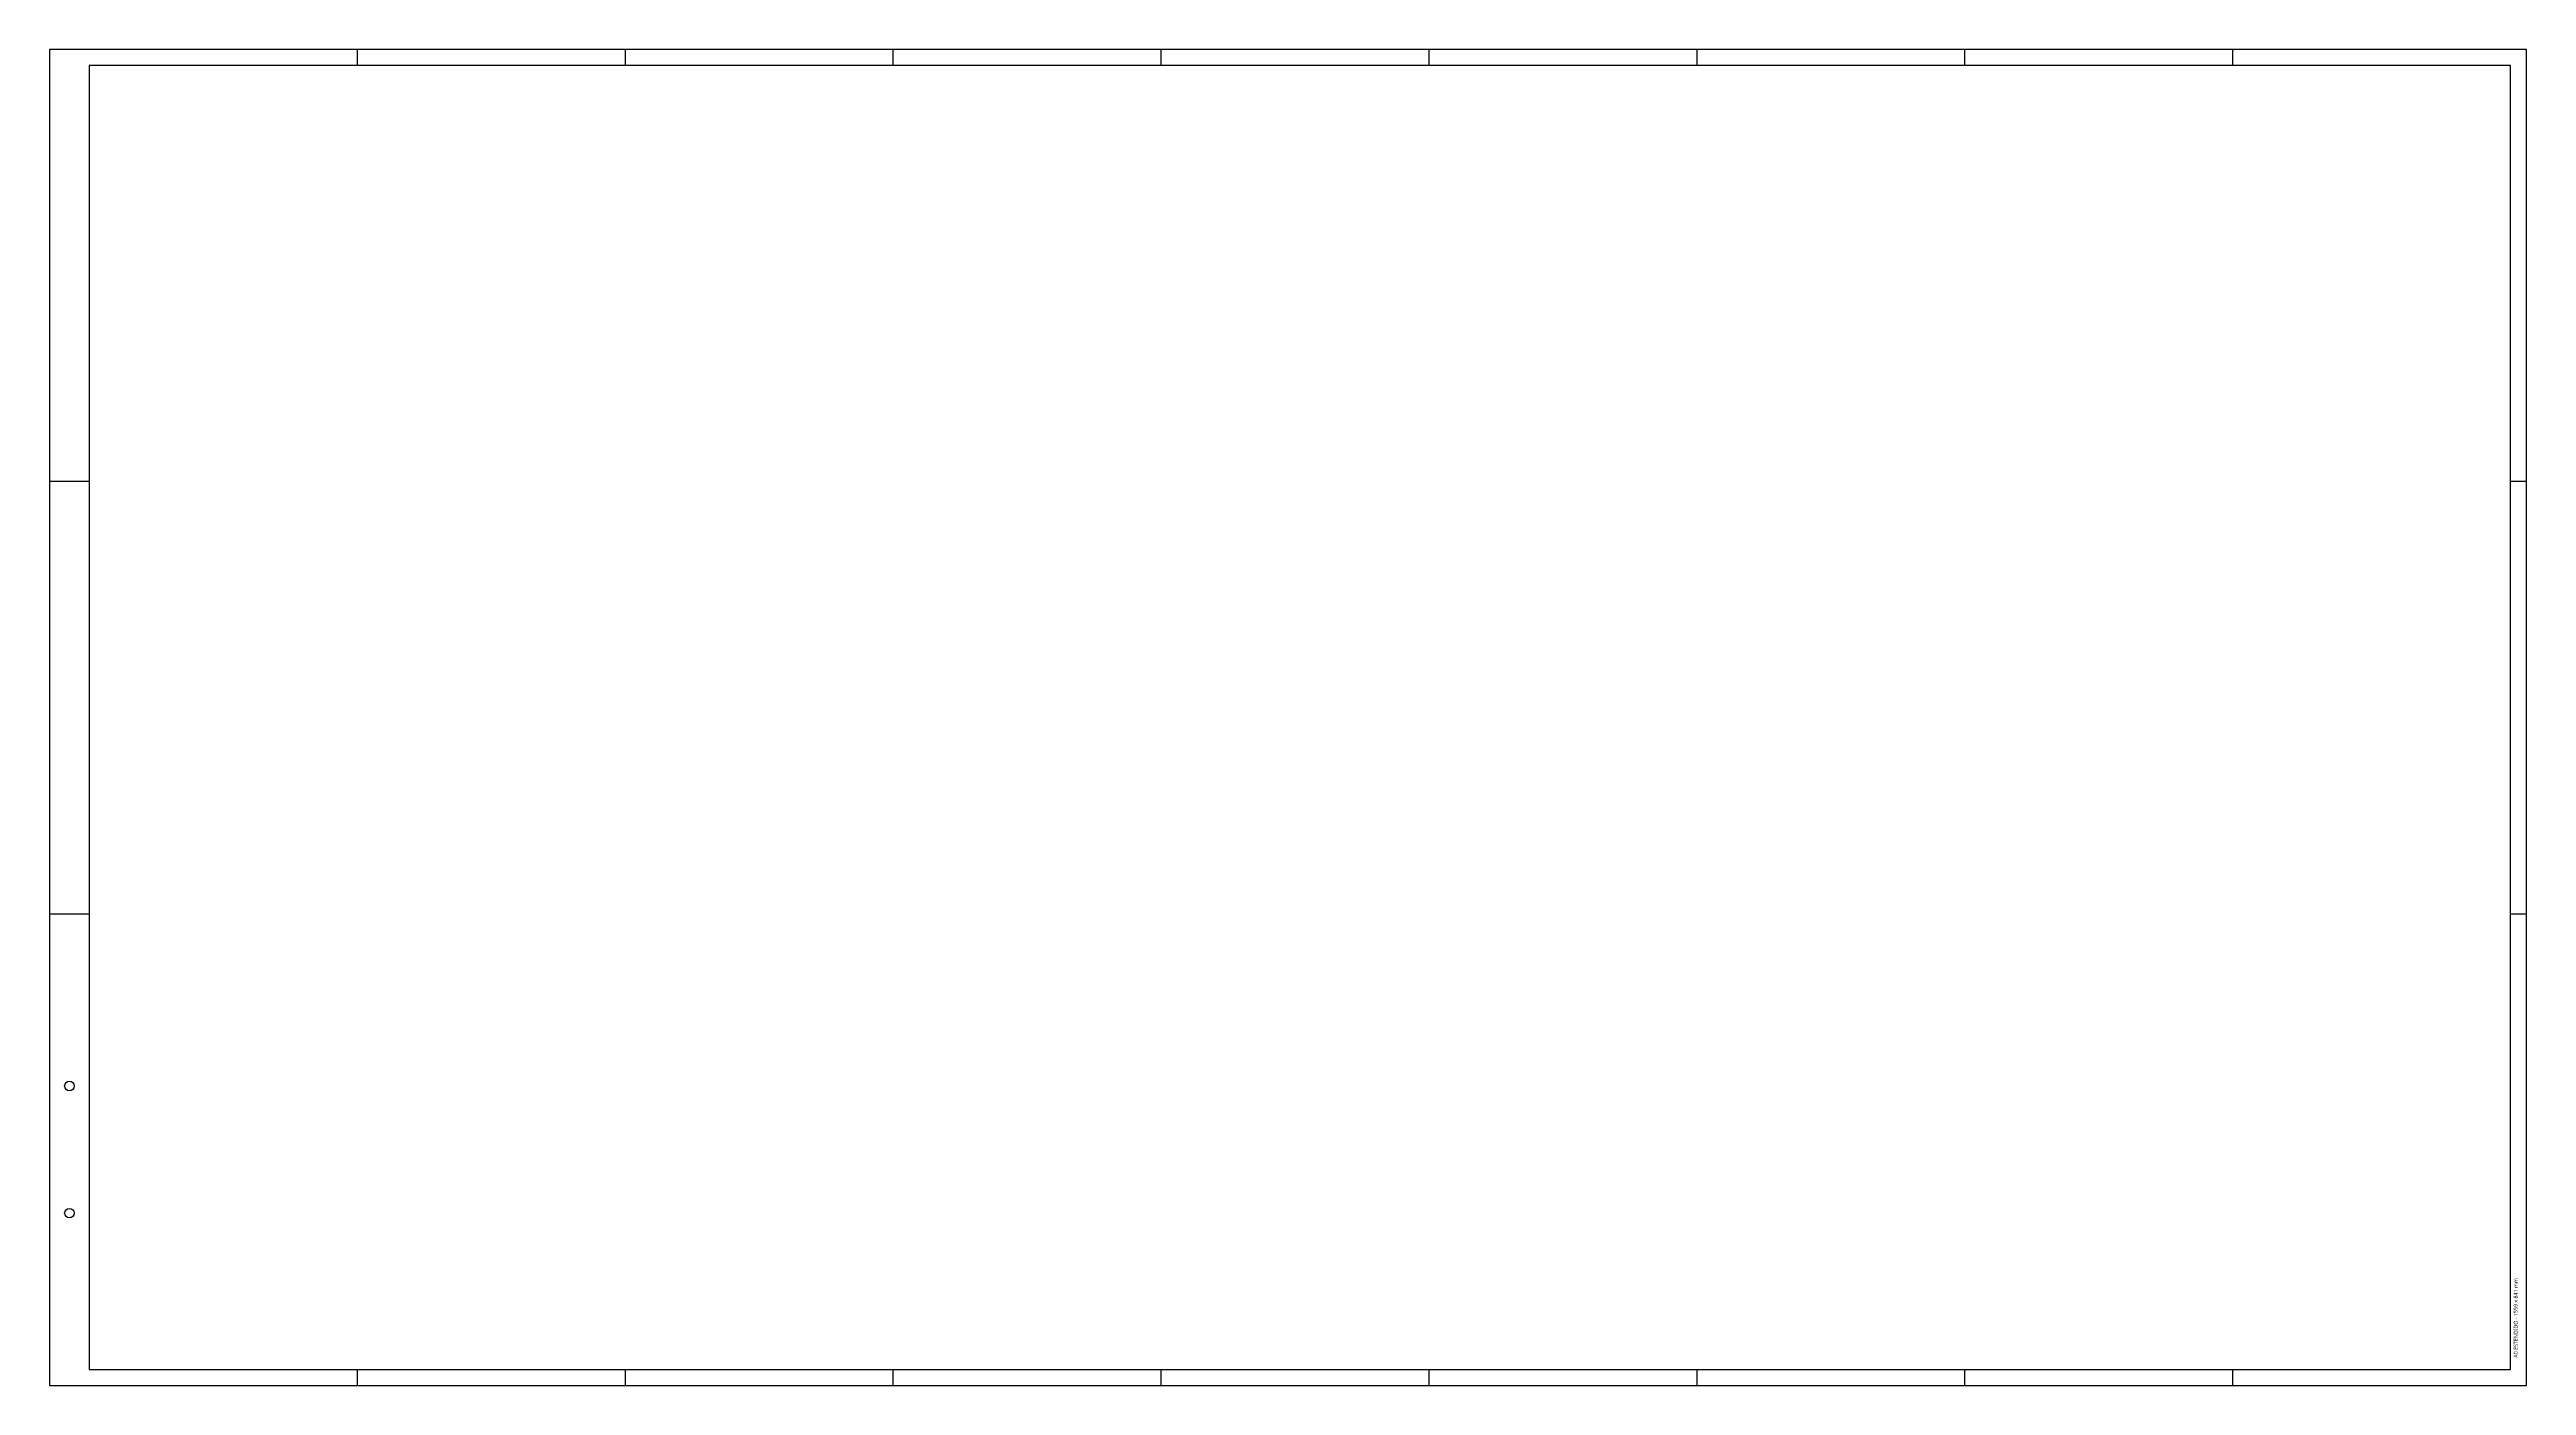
# Model space of a CAD drawing. Header units: centimetres. Extents: x -156 to 0, y 0 to 84.
import ezdxf
from ezdxf.enums import TextEntityAlignment as Align

# ---------------------------------------------------------------- set-up
doc = ezdxf.new("R2010")
doc.units = ezdxf.units.CM
for name, color, linetype in [('ATS-Símbolo 1', 1, 'Continuous'), ('ATS-Símbolo 2', 2, 'Continuous'), ('ATS-Símbolo 5', 5, 'Continuous')]:
    doc.layers.add(name, color=color, linetype=linetype)
doc.styles.get("Standard").update_dxf_attribs({"font": 'segoeuil.ttf'})

msp = doc.modelspace()

# ---------------------------------------------------------------- linework, layer by layer
at = {"layer": 'ATS-Símbolo 1'}
for p, q in [((-136.5375, 84.1), (-136.5375, 83.1)), ((-119.675, 84.1), (-119.675, 83.1)), ((-102.8125, 84.1), (-102.8125, 83.1)), ((-85.95, 84.1), (-85.95, 83.1)), ((-69.0875, 84.1), (-69.0875, 83.1)), ((-52.225, 84.1), (-52.225, 83.1)), ((-35.3625, 84.1), (-35.3625, 83.1)), ((-18.5, 84.1), (-18.5, 83.1)), ((-153.4, 56.9), (-155.9, 56.9)), ((0, 56.9), (-1, 56.9)), ((-155.9, 29.7), (-153.4, 29.7)), ((-1, 29.7), (0, 29.7)), ((-136.5375, 1), (-136.5375, 0)), ((-119.675, 1), (-119.675, 0)), ((-102.8125, 1), (-102.8125, 0)), ((-85.95, 1), (-85.95, 0)), ((-69.0875, 1), (-69.0875, 0)), ((-52.225, 1), (-52.225, 0)), ((-35.3625, 1), (-35.3625, 0)), ((-18.5, 1), (-18.5, 0))]:
    msp.add_line(p, q, dxfattribs=at)
for centre in [(-154.65, 18.85), (-154.65, 10.85)]:
    msp.add_circle(centre, 0.3, dxfattribs=at)
at = {"layer": 'ATS-Símbolo 5'}
msp.add_lwpolyline([(-153.4, 1), (-1, 1), (-1, 83.1), (-153.4, 83.1)], close=True, dxfattribs=at)
at = {"layer": 'Defpoints'}
msp.add_lwpolyline([(-155.9, 0), (0, 0), (0, 84.1), (-155.9, 84.1)], close=True, dxfattribs=at)

# ---------------------------------------------------------------- texts
at = {"layer": 'ATS-Símbolo 2'}
msp.add_text('A0 ESTENDIDO - 1559 x 841 mm', height=0.25, rotation=90, dxfattribs=at).set_placement((-0.8, 1.75), align=Align.TOP_LEFT)

doc.saveas('drawing.dxf')
